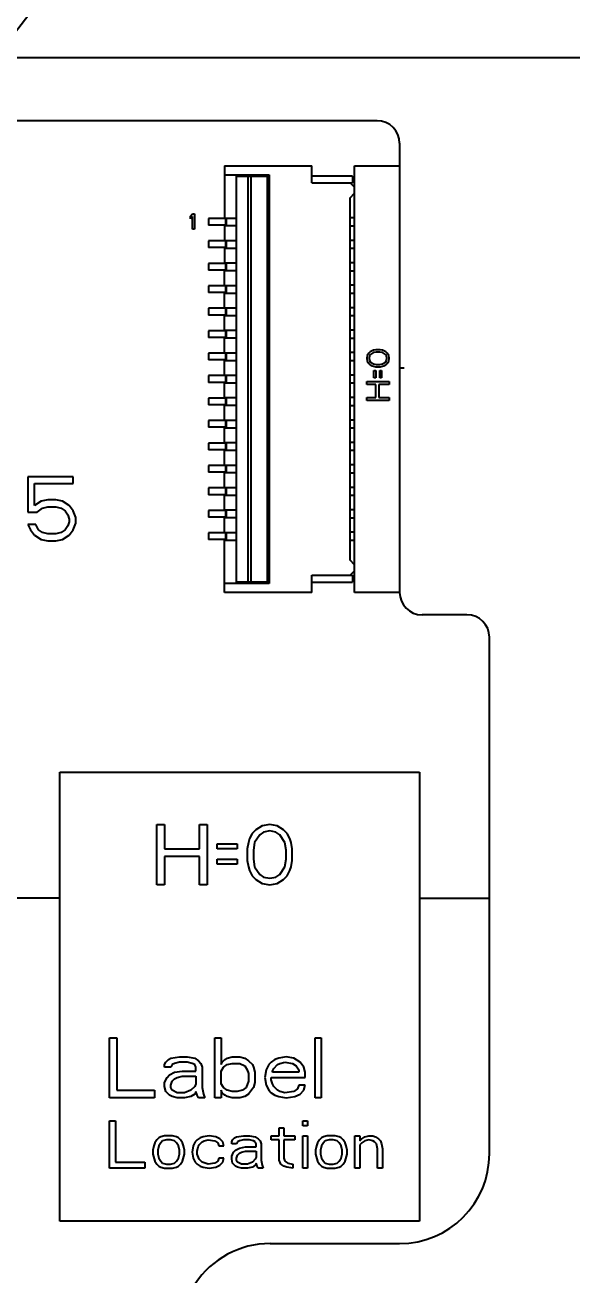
# Model space of a CAD drawing. Header units: millimetres. Extents: x 0 to 594, y 0 to 420.
# Drawn here: x 120.9 to 133.08, y 169.98 to 197.82 of the extents above; entities that cross this region are included whole.
import ezdxf

# ---------------------------------------------------------------- set-up
doc = ezdxf.new("R2010")
doc.units = ezdxf.units.MM
doc.header["$LTSCALE"] = 32.67
doc.layers.get('0').update_dxf_attribs({"linetype": 'CONTINUOUS'})
doc.layers.add('ASSEM_MEM', color=7, linetype='CONTINUOUS')
doc.styles.get("Standard").update_dxf_attribs({"font": 'txt', "width": 0.8})
doc.styles.add('TEXTSTYLE_3', font='symbol_asme.ttf')
doc.dimstyles.new('DIMSTYLE_1', dxfattribs={"dimtxt": 2.5, "dimasz": 3, "dimexe": 1.5, "dimexo": 1.2, "dimtad": 1, "dimdsep": 46, "dimtxsty": 'STANDARD', "dimblk": '_FILLED', "dimblk1": '_FILLED', "dimblk2": '_FILLED', "dimcen": 0.09, "dimazin": 2, "dimtp": 0.01, "dimtm": 0.01, "dimtfac": 1, "dimtofl": 0, "dimtmove": 0, "dimatfit": 3, "dimldrblk": '_FILLED', "dimfxl": 1, "dimtolj": 1, "dimarcsym": 0})
doc.dimstyles.new('DIMSTYLE_2', dxfattribs={"dimtxt": 2.5, "dimasz": 3, "dimexe": 1.5, "dimexo": 1.2, "dimtad": 1, "dimdsep": 46, "dimtxsty": 'STANDARD', "dimblk": '_FILLED', "dimblk1": '_FILLED', "dimblk2": '_FILLED', "dimcen": 0.09, "dimazin": 2, "dimtp": 0.01, "dimtm": 0.01, "dimtfac": 1, "dimtmove": 0, "dimatfit": 2, "dimldrblk": '_FILLED', "dimfxl": 1, "dimtolj": 1, "dimarcsym": 0})

# ---------------------------------------------------------------- blocks, each defined once
blk = doc.blocks.new('_FILLED')
at = {"color": 0, "linetype": 'BYBLOCK'}
blk.add_solid([(0, 0), (-1, 0.1667), (-1, -0.1667)], dxfattribs=at)
blk = doc.blocks.new('*D3')
at = {"color": 2, "linetype": 'CONTINUOUS'}
for p, q in [((116.741, 192.483), (127.634, 206.777)), ((117.499, 193.478), (116.741, 192.483)), ((117.499, 193.478), (117.499, 193.478)), ((116.741, 192.483), (112.953, 187.512)), ((115.984, 191.489), (116.741, 192.483)), ((115.984, 191.489), (115.984, 191.489))]:
    blk.add_line(p, q, dxfattribs=at)
at = {"color": 2, "linetype": 'CONTINUOUS', "xscale": 3, "yscale": 3, "zscale": 3}
for p, rotation in [((117.499, 193.478), 232.6889904826), ((115.984, 191.489), 52.6895356046)]:
    blk.add_blockref('_FILLED', p, dxfattribs=dict(at, rotation=rotation))
at = {"color": 2, "linetype": 'CONTINUOUS', "insert": (119.725, 201.554), "char_height": 2.5, "width": 13.42308, "attachment_point": 1, "rotation": 52.6897, "line_spacing_factor": 0.9, "style": 'TEXTSTYLE_3'}
blk.add_mtext('⌀\\ftxt;2.5', dxfattribs=at)
blk = doc.blocks.new('*D5')
at = {"color": 2, "linetype": 'CONTINUOUS'}
for p, q in [((252.741, 195.783), (252.741, 154.171)), ((117.741, 164.883), (117.741, 154.171)), ((117.741, 155.671), (185.241, 155.671)), ((252.741, 155.671), (185.241, 155.671))]:
    blk.add_line(p, q, dxfattribs=at)
at = {"color": 2, "linetype": 'CONTINUOUS', "xscale": 3, "yscale": 3, "zscale": 3, "rotation": 180}
blk.add_blockref('_FILLED', (117.741, 155.671), dxfattribs=at)
at = {"color": 2, "linetype": 'CONTINUOUS', "xscale": 3, "yscale": 3, "zscale": 3}
blk.add_blockref('_FILLED', (252.741, 155.671), dxfattribs=at)
at = {"color": 2, "linetype": 'CONTINUOUS', "insert": (184.424, 158.796), "char_height": 2.5, "width": 6, "attachment_point": 2, "line_spacing_factor": 0.9}
blk.add_mtext('135', dxfattribs=at)
blk = doc.blocks.new('*D6')
at = {"color": 2, "linetype": 'CONTINUOUS'}
for p, q in [((252.741, 195.783), (252.741, 147.749)), ((116.741, 191.283), (116.741, 147.749)), ((116.741, 149.249), (184.741, 149.249)), ((252.741, 149.249), (184.741, 149.249))]:
    blk.add_line(p, q, dxfattribs=at)
at = {"color": 2, "linetype": 'CONTINUOUS', "xscale": 3, "yscale": 3, "zscale": 3, "rotation": 180}
blk.add_blockref('_FILLED', (116.741, 149.249), dxfattribs=at)
at = {"color": 2, "linetype": 'CONTINUOUS', "xscale": 3, "yscale": 3, "zscale": 3}
blk.add_blockref('_FILLED', (252.741, 149.249), dxfattribs=at)
at = {"color": 2, "linetype": 'CONTINUOUS', "insert": (184.757, 152.374), "char_height": 2.5, "width": 6, "attachment_point": 2, "line_spacing_factor": 0.9}
blk.add_mtext('136', dxfattribs=at)
blk = doc.blocks.new('*D7')
at = {"color": 2, "linetype": 'CONTINUOUS'}
for p, q in [((111.741, 187.133), (111.741, 154.147)), ((117.741, 164.883), (117.741, 154.147)), ((111.741, 155.647), (106.741, 155.647)), ((106.741, 155.647), (114.741, 155.647)), ((122.741, 155.647), (114.741, 155.647)), ((117.741, 155.647), (122.741, 155.647))]:
    blk.add_line(p, q, dxfattribs=at)
at = {"color": 2, "linetype": 'CONTINUOUS', "xscale": 3, "yscale": 3, "zscale": 3}
blk.add_blockref('_FILLED', (111.741, 155.647), dxfattribs=at)
at = {"color": 2, "linetype": 'CONTINUOUS', "xscale": 3, "yscale": 3, "zscale": 3, "rotation": 180}
blk.add_blockref('_FILLED', (117.741, 155.647), dxfattribs=at)
at = {"color": 2, "linetype": 'CONTINUOUS', "insert": (113.794, 158.772), "char_height": 2.5, "width": 2, "attachment_point": 2, "line_spacing_factor": 0.9}
blk.add_mtext('6', dxfattribs=at)
blk = doc.blocks.new('*D8')
at = {"color": 2, "linetype": 'CONTINUOUS'}
for p, q in [((92.764, 197.083), (92.764, 202.083)), ((92.764, 202.083), (92.764, 194.783)), ((251.441, 197.083), (91.264, 197.083)), ((92.764, 181.87), (92.764, 194.783)), ((115.541, 192.483), (91.264, 192.483)), ((92.764, 192.483), (92.764, 181.87))]:
    blk.add_line(p, q, dxfattribs=at)
at = {"color": 2, "linetype": 'CONTINUOUS', "xscale": 3, "yscale": 3, "zscale": 3}
for p, rotation in [((92.764, 197.083), 270), ((92.764, 192.483), 90)]:
    blk.add_blockref('_FILLED', p, dxfattribs=dict(at, rotation=rotation))
at = {"color": 2, "linetype": 'CONTINUOUS', "insert": (89.639, 187.87), "char_height": 2.5, "width": 6, "attachment_point": 3, "rotation": 90, "line_spacing_factor": 0.9}
blk.add_mtext('4.6', dxfattribs=at)
blk = doc.blocks.new('*D9')
at = {"color": 2, "linetype": 'CONTINUOUS'}
for p, q in [((251.441, 197.083), (87.589, 197.083)), ((89.089, 197.083), (89.089, 181.583)), ((89.089, 166.083), (89.089, 181.583)), ((116.541, 166.083), (87.589, 166.083))]:
    blk.add_line(p, q, dxfattribs=at)
at = {"color": 2, "linetype": 'CONTINUOUS', "xscale": 3, "yscale": 3, "zscale": 3}
for p, rotation in [((89.089, 197.083), 90), ((89.089, 166.083), 270)]:
    blk.add_blockref('_FILLED', p, dxfattribs=dict(at, rotation=rotation))
at = {"color": 2, "linetype": 'CONTINUOUS', "insert": (85.964, 178.675), "char_height": 2.5, "width": 4, "attachment_point": 2, "rotation": 90, "line_spacing_factor": 0.9}
blk.add_mtext('31', dxfattribs=at)

msp = doc.modelspace()

# ---------------------------------------------------------------- linework, layer by layer
at = {"layer": 'ASSEM_MEM', "color": 7, "linetype": 'CONTINUOUS'}
for p, q in [((128.741, 195.683), (119.491, 195.683)), ((129.241, 195.183), (129.241, 194.683)), ((125.341, 194.683), (125.341, 193.508)), ((125.341, 194.683), (127.291, 194.683)), ((127.291, 194.303), (127.291, 194.683)), ((125.341, 194.483), (126.341, 194.483)), ((125.611, 185.413), (125.611, 194.453)), ((125.611, 194.453), (126.291, 194.453)), ((125.861, 194.453), (125.861, 185.413)), ((125.928, 194.453), (125.928, 185.413)), ((126.291, 194.453), (126.291, 185.413)), ((126.341, 194.483), (126.341, 185.383)), ((128.191, 194.453), (127.291, 194.453)), ((127.291, 194.303), (128.191, 194.303)), ((128.241, 194.203), (128.141, 194.303)), ((128.191, 194.453), (128.191, 194.303)), ((128.141, 193.968), (128.241, 194.068)), ((128.241, 185.663), (128.241, 194.203)), ((128.141, 185.898), (128.141, 193.968)), ((124.991, 193.508), (124.991, 193.358)), ((125.391, 193.508), (124.991, 193.508)), ((125.341, 193.518), (125.611, 193.518)), ((125.391, 193.358), (125.391, 193.508)), ((126.291, 193.518), (126.341, 193.518)), ((128.141, 193.528), (128.241, 193.528)), ((125.391, 193.358), (124.991, 193.358)), ((125.341, 193.358), (125.341, 193.008)), ((125.341, 193.348), (125.611, 193.348)), ((126.291, 193.348), (126.341, 193.348)), ((128.241, 193.338), (128.141, 193.338)), ((124.991, 193.008), (124.991, 192.858)), ((125.391, 193.008), (124.991, 193.008)), ((125.341, 193.018), (125.611, 193.018)), ((125.391, 192.858), (125.391, 193.008)), ((126.291, 193.018), (126.341, 193.018)), ((128.141, 193.028), (128.241, 193.028)), ((125.391, 192.858), (124.991, 192.858)), ((125.341, 192.858), (125.341, 192.508)), ((125.341, 192.848), (125.611, 192.848)), ((126.291, 192.848), (126.341, 192.848)), ((128.241, 192.838), (128.141, 192.838)), ((124.991, 192.508), (124.991, 192.358)), ((125.391, 192.508), (124.991, 192.508)), ((125.391, 192.358), (124.991, 192.358)), ((125.341, 192.518), (125.611, 192.518)), ((125.341, 192.008), (125.341, 192.358)), ((125.341, 192.348), (125.611, 192.348)), ((125.391, 192.358), (125.391, 192.508)), ((126.291, 192.518), (126.341, 192.518)), ((126.291, 192.348), (126.341, 192.348)), ((128.141, 192.528), (128.241, 192.528)), ((128.241, 192.338), (128.141, 192.338)), ((124.991, 192.008), (124.991, 191.858)), ((125.391, 192.008), (124.991, 192.008)), ((125.391, 191.858), (124.991, 191.858)), ((125.341, 192.018), (125.611, 192.018)), ((125.341, 191.508), (125.341, 191.858)), ((125.341, 191.848), (125.611, 191.848)), ((125.391, 191.858), (125.391, 192.008)), ((126.291, 192.018), (126.341, 192.018)), ((126.291, 191.848), (126.341, 191.848)), ((128.141, 192.028), (128.241, 192.028)), ((128.241, 191.838), (128.141, 191.838)), ((124.991, 191.508), (124.991, 191.358)), ((125.391, 191.508), (124.991, 191.508)), ((125.341, 191.518), (125.611, 191.518)), ((125.391, 191.358), (125.391, 191.508)), ((126.291, 191.518), (126.341, 191.518)), ((128.141, 191.528), (128.241, 191.528)), ((125.391, 191.358), (124.991, 191.358)), ((125.341, 191.008), (125.341, 191.358)), ((125.341, 191.348), (125.611, 191.348)), ((126.291, 191.348), (126.341, 191.348)), ((128.241, 191.338), (128.141, 191.338)), ((124.991, 191.008), (124.991, 190.858)), ((125.391, 191.008), (124.991, 191.008)), ((125.341, 191.018), (125.611, 191.018)), ((125.391, 190.858), (125.391, 191.008)), ((126.291, 191.018), (126.341, 191.018)), ((128.141, 191.028), (128.241, 191.028)), ((125.391, 190.858), (124.991, 190.858)), ((125.341, 190.508), (125.341, 190.858)), ((125.341, 190.848), (125.611, 190.848)), ((126.291, 190.848), (126.341, 190.848)), ((128.241, 190.838), (128.141, 190.838)), ((124.991, 190.508), (124.991, 190.358)), ((125.391, 190.508), (124.991, 190.508)), ((125.341, 190.518), (125.611, 190.518)), ((125.391, 190.358), (125.391, 190.508)), ((126.291, 190.518), (126.341, 190.518)), ((128.141, 190.528), (128.241, 190.528)), ((125.391, 190.358), (124.991, 190.358)), ((125.341, 190.008), (125.341, 190.358)), ((125.341, 190.348), (125.611, 190.348)), ((126.291, 190.348), (126.341, 190.348)), ((128.241, 190.338), (128.141, 190.338)), ((124.991, 190.008), (124.991, 189.858)), ((125.391, 190.008), (124.991, 190.008)), ((125.391, 189.858), (124.991, 189.858)), ((125.341, 190.018), (125.611, 190.018)), ((125.341, 189.508), (125.341, 189.858)), ((125.341, 189.848), (125.611, 189.848)), ((125.391, 189.858), (125.391, 190.008)), ((126.291, 190.018), (126.341, 190.018)), ((126.291, 189.848), (126.341, 189.848)), ((128.141, 190.028), (128.241, 190.028)), ((128.241, 189.838), (128.141, 189.838)), ((124.991, 189.508), (124.991, 189.358)), ((125.391, 189.508), (124.991, 189.508)), ((125.391, 189.358), (124.991, 189.358)), ((125.341, 189.518), (125.611, 189.518)), ((125.341, 189.008), (125.341, 189.358)), ((125.341, 189.348), (125.611, 189.348)), ((125.391, 189.358), (125.391, 189.508)), ((126.291, 189.518), (126.341, 189.518)), ((126.291, 189.348), (126.341, 189.348)), ((128.141, 189.528), (128.241, 189.528)), ((128.241, 189.338), (128.141, 189.338)), ((124.991, 189.008), (124.991, 188.858)), ((125.391, 189.008), (124.991, 189.008)), ((125.341, 189.018), (125.611, 189.018)), ((125.391, 188.858), (125.391, 189.008)), ((126.291, 189.018), (126.341, 189.018)), ((128.141, 189.028), (128.241, 189.028)), ((125.391, 188.858), (124.991, 188.858)), ((125.341, 188.508), (125.341, 188.858)), ((125.341, 188.848), (125.611, 188.848)), ((126.291, 188.848), (126.341, 188.848)), ((128.241, 188.838), (128.141, 188.838)), ((124.991, 188.508), (124.991, 188.358)), ((125.391, 188.508), (124.991, 188.508)), ((125.341, 188.518), (125.611, 188.518)), ((125.391, 188.358), (125.391, 188.508)), ((126.291, 188.518), (126.341, 188.518)), ((128.141, 188.528), (128.241, 188.528)), ((125.391, 188.358), (124.991, 188.358)), ((125.341, 188.008), (125.341, 188.358)), ((125.341, 188.348), (125.611, 188.348)), ((126.291, 188.348), (126.341, 188.348)), ((128.241, 188.338), (128.141, 188.338)), ((124.991, 188.008), (124.991, 187.858)), ((125.391, 188.008), (124.991, 188.008)), ((125.341, 188.018), (125.611, 188.018)), ((125.391, 187.858), (125.391, 188.008)), ((126.291, 188.018), (126.341, 188.018)), ((128.141, 188.028), (128.241, 188.028)), ((125.391, 187.858), (124.991, 187.858)), ((125.341, 187.508), (125.341, 187.858)), ((125.341, 187.848), (125.611, 187.848)), ((126.291, 187.848), (126.341, 187.848)), ((128.241, 187.838), (128.141, 187.838)), ((124.991, 187.508), (124.991, 187.358)), ((125.391, 187.508), (124.991, 187.508)), ((125.391, 187.358), (124.991, 187.358)), ((125.341, 187.518), (125.611, 187.518)), ((125.341, 187.008), (125.341, 187.358)), ((125.341, 187.348), (125.611, 187.348)), ((125.391, 187.358), (125.391, 187.508)), ((126.291, 187.518), (126.341, 187.518)), ((126.291, 187.348), (126.341, 187.348)), ((128.141, 187.528), (128.241, 187.528)), ((128.241, 187.338), (128.141, 187.338)), ((124.991, 187.008), (124.991, 186.858)), ((125.391, 187.008), (124.991, 187.008)), ((125.391, 186.858), (124.991, 186.858)), ((125.341, 187.018), (125.611, 187.018)), ((125.341, 186.508), (125.341, 186.858)), ((125.341, 186.848), (125.611, 186.848)), ((125.391, 186.858), (125.391, 187.008)), ((126.291, 187.018), (126.341, 187.018)), ((126.291, 186.848), (126.341, 186.848)), ((128.141, 187.028), (128.241, 187.028)), ((128.241, 186.838), (128.141, 186.838)), ((124.991, 186.508), (124.991, 186.358)), ((125.391, 186.508), (124.991, 186.508)), ((125.341, 186.518), (125.611, 186.518)), ((125.391, 186.358), (125.391, 186.508)), ((126.291, 186.518), (126.341, 186.518)), ((128.141, 186.528), (128.241, 186.528)), ((125.391, 186.358), (124.991, 186.358)), ((125.341, 185.183), (125.341, 186.358)), ((125.341, 186.348), (125.611, 186.348)), ((126.291, 186.348), (126.341, 186.348)), ((128.241, 186.338), (128.141, 186.338)), ((128.241, 185.798), (128.141, 185.898)), ((128.141, 185.563), (128.241, 185.663)), ((126.341, 185.383), (125.341, 185.383)), ((126.291, 185.413), (125.611, 185.413)), ((127.291, 185.183), (127.291, 185.563)), ((127.291, 185.563), (128.191, 185.563)), ((127.291, 185.413), (128.191, 185.413)), ((128.191, 185.563), (128.191, 185.413)), ((127.291, 185.183), (125.341, 185.183)), ((130.741, 184.683), (129.741, 184.683)), ((131.241, 172.683), (131.241, 184.183)), ((126.358, 170.683), (129.241, 170.683))]:
    msp.add_line(p, q, dxfattribs=at)
at = {"layer": 'ASSEM_MEM', "color": 4, "linetype": 'CONTINUOUS'}
for p, q in [((128.241, 194.203), (128.241, 194.683)), ((128.241, 194.683), (129.241, 194.683)), ((129.241, 194.683), (129.241, 185.183)), ((124.59, 193.561), (124.632, 193.612)), ((124.59, 193.503), (124.59, 193.561)), ((124.632, 193.554), (124.59, 193.503)), ((124.632, 193.612), (124.675, 193.612)), ((124.632, 193.272), (124.632, 193.554)), ((124.675, 193.612), (124.675, 193.272)), ((124.675, 193.272), (124.632, 193.272)), ((129.241, 190.183), (129.341, 190.183)), ((128.241, 185.183), (128.241, 185.663)), ((129.241, 185.183), (128.241, 185.183)), ((121.681, 171.183), (121.681, 181.183)), ((121.681, 181.183), (129.681, 181.183)), ((129.681, 181.183), (129.681, 171.183)), ((123.838, 178.674), (123.838, 180.013)), ((123.838, 180.013), (124.006, 180.013)), ((124.006, 180.013), (124.006, 179.472)), ((124.787, 179.472), (124.787, 180.013)), ((124.787, 180.013), (124.955, 180.013)), ((124.955, 180.013), (124.955, 178.674)), ((125.959, 179.814), (125.904, 179.7)), ((126.043, 179.899), (125.959, 179.814)), ((126.183, 179.985), (126.043, 179.899)), ((126.211, 179.842), (126.127, 179.785)), ((126.35, 180.013), (126.183, 179.985)), ((126.35, 179.871), (126.211, 179.842)), ((126.518, 179.985), (126.35, 180.013)), ((126.49, 179.842), (126.35, 179.871)), ((126.573, 179.785), (126.49, 179.842)), ((126.657, 179.899), (126.518, 179.985)), ((126.741, 179.814), (126.657, 179.899)), ((126.797, 179.7), (126.741, 179.814)), ((125.178, 179.472), (125.178, 179.586)), ((125.178, 179.586), (125.625, 179.586)), ((125.625, 179.586), (125.625, 179.472)), ((125.876, 179.614), (125.848, 179.472)), ((125.904, 179.7), (125.876, 179.614)), ((126.015, 179.614), (125.987, 179.443)), ((126.127, 179.785), (126.015, 179.614)), ((126.685, 179.614), (126.573, 179.785)), ((126.713, 179.443), (126.685, 179.614)), ((126.825, 179.614), (126.797, 179.7)), ((126.853, 179.472), (126.825, 179.614)), ((124.006, 179.472), (124.787, 179.472)), ((124.006, 179.301), (124.006, 178.674)), ((124.787, 179.301), (124.006, 179.301)), ((124.787, 178.674), (124.787, 179.301)), ((125.625, 179.472), (125.178, 179.472)), ((125.178, 179.13), (125.178, 179.244)), ((125.178, 179.244), (125.625, 179.244)), ((125.625, 179.244), (125.625, 179.13)), ((125.848, 179.472), (125.848, 179.215)), ((125.987, 179.443), (125.987, 179.244)), ((125.987, 179.244), (126.015, 179.073)), ((126.685, 179.073), (126.713, 179.244)), ((126.713, 179.244), (126.713, 179.443)), ((126.853, 179.215), (126.853, 179.472)), ((125.625, 179.13), (125.178, 179.13)), ((125.848, 179.215), (125.876, 179.073)), ((125.876, 179.073), (125.904, 178.987)), ((125.904, 178.987), (125.959, 178.873)), ((126.015, 179.073), (126.127, 178.902)), ((126.573, 178.902), (126.685, 179.073)), ((126.741, 178.873), (126.797, 178.987)), ((126.797, 178.987), (126.825, 179.073)), ((126.825, 179.073), (126.853, 179.215)), ((125.959, 178.873), (126.043, 178.788)), ((126.043, 178.788), (126.183, 178.702)), ((126.127, 178.902), (126.211, 178.845)), ((126.183, 178.702), (126.35, 178.674)), ((126.211, 178.845), (126.35, 178.816)), ((126.35, 178.816), (126.49, 178.845)), ((126.35, 178.674), (126.518, 178.702)), ((126.49, 178.845), (126.573, 178.902)), ((126.518, 178.702), (126.657, 178.788)), ((126.657, 178.788), (126.741, 178.873)), ((124.006, 178.674), (123.838, 178.674)), ((124.955, 178.674), (124.787, 178.674)), ((121.681, 178.372), (120.181, 178.372)), ((129.681, 178.372), (131.241, 178.372)), ((122.782, 173.927), (122.782, 175.266)), ((122.782, 175.266), (122.95, 175.266)), ((122.95, 175.266), (122.95, 174.098)), ((125.127, 173.927), (125.127, 175.266)), ((125.127, 175.266), (125.266, 175.266)), ((125.266, 175.266), (125.266, 174.668)), ((127.36, 173.927), (127.36, 175.266)), ((127.36, 175.266), (127.499, 175.266)), ((127.499, 175.266), (127.499, 173.927)), ((124.094, 174.782), (124.15, 174.81)), ((124.15, 174.81), (124.345, 174.839)), ((124.345, 174.839), (124.513, 174.839)), ((124.513, 174.839), (124.68, 174.81)), ((124.68, 174.81), (124.764, 174.753)), ((125.35, 174.782), (125.406, 174.81)), ((125.406, 174.81), (125.518, 174.839)), ((125.518, 174.839), (125.685, 174.839)), ((125.685, 174.839), (125.797, 174.81)), ((125.797, 174.81), (125.88, 174.753)), ((126.55, 174.81), (126.466, 174.782)), ((126.718, 174.839), (126.55, 174.81)), ((126.885, 174.81), (126.718, 174.839)), ((127.025, 174.725), (126.885, 174.81)), ((124.01, 174.668), (124.038, 174.725)), ((124.01, 174.611), (124.01, 174.668)), ((124.15, 174.611), (124.01, 174.611)), ((124.038, 174.725), (124.094, 174.782)), ((124.178, 174.668), (124.15, 174.611)), ((124.234, 174.696), (124.178, 174.668)), ((124.345, 174.725), (124.234, 174.696)), ((124.234, 174.497), (124.401, 174.525)), ((124.513, 174.725), (124.345, 174.725)), ((124.401, 174.525), (124.708, 174.525)), ((124.624, 174.696), (124.513, 174.725)), ((124.68, 174.668), (124.624, 174.696)), ((124.708, 174.611), (124.68, 174.668)), ((124.708, 174.525), (124.708, 174.611)), ((124.764, 174.753), (124.82, 174.696)), ((124.82, 174.696), (124.848, 174.611)), ((124.848, 174.611), (124.848, 174.155)), ((125.266, 174.668), (125.294, 174.725)), ((125.266, 174.525), (125.322, 174.611)), ((125.266, 174.24), (125.266, 174.525)), ((125.294, 174.725), (125.35, 174.782)), ((125.322, 174.611), (125.406, 174.668)), ((125.406, 174.668), (125.518, 174.696)), ((125.518, 174.696), (125.685, 174.696)), ((125.685, 174.696), (125.797, 174.639)), ((125.797, 174.639), (125.852, 174.554)), ((125.852, 174.554), (125.88, 174.468)), ((125.88, 174.753), (125.964, 174.668)), ((125.964, 174.668), (125.992, 174.611)), ((125.992, 174.611), (126.02, 174.497)), ((126.271, 174.554), (126.243, 174.383)), ((126.327, 174.668), (126.271, 174.554)), ((126.383, 174.725), (126.327, 174.668)), ((126.466, 174.782), (126.383, 174.725)), ((126.411, 174.525), (126.439, 174.582)), ((126.411, 174.497), (126.411, 174.525)), ((126.439, 174.582), (126.522, 174.668)), ((126.522, 174.668), (126.578, 174.696)), ((126.578, 174.696), (126.69, 174.725)), ((126.69, 174.725), (126.857, 174.696)), ((126.857, 174.696), (126.941, 174.639)), ((126.941, 174.639), (126.997, 174.554)), ((126.997, 174.554), (126.997, 174.497)), ((127.108, 174.611), (127.025, 174.725)), ((127.136, 174.497), (127.108, 174.611)), ((124.01, 174.269), (124.066, 174.383)), ((124.01, 174.183), (124.01, 174.269)), ((124.066, 174.383), (124.122, 174.44)), ((124.122, 174.44), (124.234, 174.497)), ((124.15, 174.212), (124.178, 174.297)), ((124.178, 174.297), (124.234, 174.354)), ((124.234, 174.354), (124.289, 174.383)), ((124.289, 174.383), (124.401, 174.411)), ((124.401, 174.411), (124.708, 174.411)), ((124.708, 174.24), (124.68, 174.183)), ((124.708, 174.411), (124.708, 174.24)), ((125.322, 174.155), (125.266, 174.24)), ((125.88, 174.297), (125.825, 174.155)), ((125.88, 174.468), (125.88, 174.297)), ((126.02, 174.269), (125.992, 174.155)), ((126.02, 174.497), (126.02, 174.269)), ((126.243, 174.383), (126.271, 174.212)), ((126.383, 174.326), (126.383, 174.383)), ((126.383, 174.383), (127.136, 174.383)), ((126.411, 174.24), (126.383, 174.326)), ((126.997, 174.497), (126.411, 174.497)), ((126.439, 174.183), (126.411, 174.24)), ((127.136, 174.383), (127.136, 174.497)), ((122.95, 174.098), (123.787, 174.098)), ((123.787, 174.098), (123.787, 173.927)), ((124.038, 174.069), (124.01, 174.183)), ((124.122, 173.984), (124.038, 174.069)), ((124.178, 173.955), (124.122, 173.984)), ((124.15, 174.155), (124.15, 174.212)), ((124.178, 174.098), (124.15, 174.155)), ((124.289, 174.041), (124.178, 174.098)), ((124.289, 173.927), (124.178, 173.955)), ((124.457, 174.041), (124.289, 174.041)), ((124.596, 174.098), (124.457, 174.041)), ((124.596, 173.955), (124.457, 173.927)), ((124.68, 174.183), (124.596, 174.098)), ((124.68, 174.012), (124.596, 173.955)), ((124.708, 174.069), (124.68, 174.012)), ((124.736, 173.984), (124.708, 174.069)), ((124.764, 173.927), (124.736, 173.984)), ((124.848, 174.155), (124.876, 174.012)), ((124.876, 174.012), (124.903, 173.927)), ((125.266, 174.098), (125.266, 173.927)), ((125.294, 174.041), (125.266, 174.098)), ((125.35, 173.984), (125.294, 174.041)), ((125.406, 174.098), (125.322, 174.155)), ((125.406, 173.955), (125.35, 173.984)), ((125.518, 174.069), (125.406, 174.098)), ((125.518, 173.927), (125.406, 173.955)), ((125.629, 174.069), (125.518, 174.069)), ((125.741, 174.098), (125.629, 174.069)), ((125.797, 173.955), (125.685, 173.927)), ((125.825, 174.155), (125.741, 174.098)), ((125.88, 174.012), (125.797, 173.955)), ((125.992, 174.155), (125.88, 174.012)), ((126.271, 174.212), (126.327, 174.098)), ((126.327, 174.098), (126.383, 174.041)), ((126.383, 174.041), (126.466, 173.984)), ((126.522, 174.098), (126.439, 174.183)), ((126.466, 173.984), (126.55, 173.955)), ((126.578, 174.069), (126.522, 174.098)), ((126.55, 173.955), (126.718, 173.927)), ((126.69, 174.041), (126.578, 174.069)), ((126.885, 174.069), (126.69, 174.041)), ((126.718, 173.927), (126.913, 173.955)), ((126.969, 174.126), (126.885, 174.069)), ((126.913, 173.955), (127.025, 174.012)), ((126.997, 174.212), (126.969, 174.126)), ((127.136, 174.212), (126.997, 174.212)), ((127.025, 174.012), (127.108, 174.098)), ((127.108, 174.098), (127.136, 174.212)), ((123.787, 173.927), (122.782, 173.927)), ((124.457, 173.927), (124.289, 173.927)), ((124.903, 173.927), (124.764, 173.927)), ((125.266, 173.927), (125.127, 173.927)), ((125.685, 173.927), (125.518, 173.927)), ((127.499, 173.927), (127.36, 173.927)), ((122.782, 172.363), (122.782, 173.416)), ((122.782, 173.416), (122.914, 173.416)), ((122.914, 173.416), (122.914, 172.497)), ((127.084, 173.304), (127.084, 173.416)), ((127.084, 173.416), (127.193, 173.416)), ((127.193, 173.416), (127.193, 173.304)), ((126.557, 173.08), (126.557, 173.259)), ((126.557, 173.259), (126.667, 173.259)), ((126.667, 173.259), (126.667, 173.08)), ((127.193, 173.304), (127.084, 173.304)), ((123.77, 172.856), (123.748, 172.766)), ((123.792, 172.923), (123.77, 172.856)), ((123.836, 172.991), (123.792, 172.923)), ((123.88, 173.035), (123.836, 172.991)), ((123.88, 172.856), (123.858, 172.766)), ((123.924, 173.058), (123.88, 173.035)), ((123.924, 172.923), (123.88, 172.856)), ((124.011, 173.08), (123.924, 173.058)), ((123.967, 172.968), (123.924, 172.923)), ((124.055, 172.991), (123.967, 172.968)), ((124.187, 173.08), (124.011, 173.08)), ((124.143, 172.991), (124.055, 172.991)), ((124.231, 172.968), (124.143, 172.991)), ((124.275, 173.058), (124.187, 173.08)), ((124.275, 172.923), (124.231, 172.968)), ((124.319, 173.035), (124.275, 173.058)), ((124.319, 172.856), (124.275, 172.923)), ((124.362, 172.991), (124.319, 173.035)), ((124.34, 172.766), (124.319, 172.856)), ((124.406, 172.923), (124.362, 172.991)), ((124.428, 172.856), (124.406, 172.923)), ((124.45, 172.766), (124.428, 172.856)), ((124.648, 172.856), (124.626, 172.722)), ((124.692, 172.946), (124.648, 172.856)), ((124.735, 172.991), (124.692, 172.946)), ((124.801, 173.035), (124.735, 172.991)), ((124.757, 172.834), (124.779, 172.878)), ((124.779, 172.878), (124.845, 172.946)), ((124.867, 173.058), (124.801, 173.035)), ((124.845, 172.946), (124.889, 172.968)), ((124.999, 173.08), (124.867, 173.058)), ((124.889, 172.968), (124.977, 172.991)), ((124.977, 172.991), (125.13, 172.968)), ((125.152, 173.058), (124.999, 173.08)), ((125.13, 172.968), (125.196, 172.923)), ((125.24, 173.013), (125.152, 173.058)), ((125.196, 172.923), (125.218, 172.856)), ((125.218, 172.856), (125.328, 172.856)), ((125.306, 172.946), (125.24, 173.013)), ((125.328, 172.856), (125.306, 172.946)), ((125.504, 172.946), (125.525, 172.991)), ((125.504, 172.901), (125.504, 172.946)), ((125.613, 172.901), (125.504, 172.901)), ((125.525, 172.991), (125.569, 173.035)), ((125.569, 173.035), (125.613, 173.058)), ((125.613, 173.058), (125.767, 173.08)), ((125.635, 172.946), (125.613, 172.901)), ((125.679, 172.968), (125.635, 172.946)), ((125.767, 172.991), (125.679, 172.968)), ((125.767, 173.08), (125.899, 173.08)), ((125.899, 172.991), (125.767, 172.991)), ((125.899, 173.08), (126.03, 173.058)), ((125.986, 172.968), (125.899, 172.991)), ((126.03, 172.946), (125.986, 172.968)), ((126.03, 173.058), (126.096, 173.013)), ((126.052, 172.901), (126.03, 172.946)), ((126.052, 172.834), (126.052, 172.901)), ((126.096, 173.013), (126.14, 172.968)), ((126.14, 172.968), (126.162, 172.901)), ((126.162, 172.901), (126.162, 172.542)), ((126.381, 172.991), (126.381, 173.08)), ((126.381, 173.08), (126.557, 173.08)), ((126.557, 172.991), (126.381, 172.991)), ((126.557, 172.542), (126.557, 172.991)), ((126.667, 173.08), (126.908, 173.08)), ((126.667, 172.991), (126.667, 172.587)), ((126.908, 172.991), (126.667, 172.991)), ((126.908, 173.08), (126.908, 172.991)), ((127.084, 172.363), (127.084, 173.08)), ((127.084, 173.08), (127.193, 173.08)), ((127.193, 173.08), (127.193, 172.363)), ((127.391, 172.856), (127.369, 172.766)), ((127.413, 172.923), (127.391, 172.856)), ((127.457, 172.991), (127.413, 172.923)), ((127.501, 173.035), (127.457, 172.991)), ((127.501, 172.856), (127.479, 172.766)), ((127.544, 173.058), (127.501, 173.035)), ((127.544, 172.923), (127.501, 172.856)), ((127.632, 173.08), (127.544, 173.058)), ((127.588, 172.968), (127.544, 172.923)), ((127.676, 172.991), (127.588, 172.968)), ((127.808, 173.08), (127.632, 173.08)), ((127.764, 172.991), (127.676, 172.991)), ((127.852, 172.968), (127.764, 172.991)), ((127.896, 173.058), (127.808, 173.08)), ((127.896, 172.923), (127.852, 172.968)), ((127.939, 173.035), (127.896, 173.058)), ((127.939, 172.856), (127.896, 172.923)), ((127.983, 172.991), (127.939, 173.035)), ((127.961, 172.766), (127.939, 172.856)), ((128.027, 172.923), (127.983, 172.991)), ((128.049, 172.856), (128.027, 172.923)), ((128.071, 172.766), (128.049, 172.856)), ((128.247, 172.363), (128.247, 173.08)), ((128.247, 173.08), (128.356, 173.08)), ((128.356, 173.08), (128.356, 172.968)), ((128.356, 172.968), (128.4, 173.013)), ((128.4, 172.923), (128.356, 172.878)), ((128.356, 172.878), (128.356, 172.363)), ((128.4, 173.013), (128.466, 173.058)), ((128.466, 172.968), (128.4, 172.923)), ((128.466, 173.058), (128.554, 173.08)), ((128.554, 172.991), (128.466, 172.968)), ((128.554, 173.08), (128.642, 173.08)), ((128.642, 172.968), (128.554, 172.991)), ((128.642, 173.08), (128.708, 173.058)), ((128.686, 172.946), (128.642, 172.968)), ((128.729, 172.901), (128.686, 172.946)), ((128.708, 173.058), (128.773, 173.013)), ((128.751, 172.789), (128.729, 172.901)), ((128.773, 173.013), (128.817, 172.968)), ((128.817, 172.968), (128.839, 172.901)), ((128.839, 172.901), (128.861, 172.789)), ((123.748, 172.766), (123.748, 172.677)), ((123.748, 172.677), (123.792, 172.52)), ((123.858, 172.766), (123.858, 172.677)), ((123.858, 172.677), (123.88, 172.587)), ((123.88, 172.587), (123.924, 172.52)), ((124.275, 172.52), (124.319, 172.587)), ((124.319, 172.587), (124.34, 172.677)), ((124.34, 172.677), (124.34, 172.766)), ((124.406, 172.52), (124.45, 172.677)), ((124.45, 172.677), (124.45, 172.766)), ((124.626, 172.722), (124.648, 172.587)), ((124.648, 172.587), (124.692, 172.497)), ((124.735, 172.744), (124.757, 172.834)), ((124.735, 172.677), (124.735, 172.744)), ((124.779, 172.565), (124.735, 172.677)), ((124.845, 172.497), (124.779, 172.565)), ((125.218, 172.587), (125.196, 172.52)), ((125.328, 172.587), (125.218, 172.587)), ((125.306, 172.497), (125.328, 172.587)), ((125.504, 172.632), (125.547, 172.722)), ((125.504, 172.565), (125.504, 172.632)), ((125.525, 172.475), (125.504, 172.565)), ((125.547, 172.722), (125.591, 172.766)), ((125.591, 172.766), (125.679, 172.811)), ((125.613, 172.587), (125.635, 172.654)), ((125.613, 172.542), (125.613, 172.587)), ((125.635, 172.654), (125.679, 172.699)), ((125.679, 172.811), (125.811, 172.834)), ((125.679, 172.699), (125.723, 172.722)), ((125.723, 172.722), (125.811, 172.744)), ((125.811, 172.834), (126.052, 172.834)), ((125.811, 172.744), (126.052, 172.744)), ((126.03, 172.565), (125.964, 172.497)), ((126.052, 172.61), (126.03, 172.565)), ((126.052, 172.744), (126.052, 172.61)), ((126.667, 172.587), (126.689, 172.52)), ((127.369, 172.766), (127.369, 172.677)), ((127.369, 172.677), (127.413, 172.52)), ((127.479, 172.766), (127.479, 172.677)), ((127.479, 172.677), (127.501, 172.587)), ((127.501, 172.587), (127.544, 172.52)), ((127.896, 172.52), (127.939, 172.587)), ((127.939, 172.587), (127.961, 172.677)), ((127.961, 172.677), (127.961, 172.766)), ((128.027, 172.52), (128.071, 172.677)), ((128.071, 172.677), (128.071, 172.766)), ((128.751, 172.363), (128.751, 172.789)), ((128.861, 172.789), (128.861, 172.363)), ((123.572, 172.363), (122.782, 172.363)), ((122.914, 172.497), (123.572, 172.497)), ((123.572, 172.497), (123.572, 172.363)), ((123.792, 172.52), (123.836, 172.453)), ((123.836, 172.453), (123.88, 172.408)), ((123.88, 172.408), (123.924, 172.385)), ((123.924, 172.52), (123.967, 172.475)), ((123.924, 172.385), (124.011, 172.363)), ((123.967, 172.475), (124.055, 172.453)), ((124.011, 172.363), (124.187, 172.363)), ((124.055, 172.453), (124.143, 172.453)), ((124.143, 172.453), (124.231, 172.475)), ((124.187, 172.363), (124.275, 172.385)), ((124.231, 172.475), (124.275, 172.52)), ((124.275, 172.385), (124.319, 172.408)), ((124.319, 172.408), (124.362, 172.453)), ((124.362, 172.453), (124.406, 172.52)), ((124.692, 172.497), (124.735, 172.453)), ((124.735, 172.453), (124.801, 172.408)), ((124.801, 172.408), (124.867, 172.385)), ((124.977, 172.453), (124.845, 172.497)), ((124.867, 172.385), (124.999, 172.363)), ((125.13, 172.475), (124.977, 172.453)), ((124.999, 172.363), (125.152, 172.385)), ((125.196, 172.52), (125.13, 172.475)), ((125.152, 172.385), (125.24, 172.43)), ((125.24, 172.43), (125.306, 172.497)), ((125.591, 172.408), (125.525, 172.475)), ((125.635, 172.385), (125.591, 172.408)), ((125.635, 172.497), (125.613, 172.542)), ((125.723, 172.453), (125.635, 172.497)), ((125.723, 172.363), (125.635, 172.385)), ((125.855, 172.453), (125.723, 172.453)), ((125.855, 172.363), (125.723, 172.363)), ((125.964, 172.497), (125.855, 172.453)), ((125.964, 172.385), (125.855, 172.363)), ((126.03, 172.43), (125.964, 172.385)), ((126.052, 172.475), (126.03, 172.43)), ((126.074, 172.408), (126.052, 172.475)), ((126.096, 172.363), (126.074, 172.408)), ((126.206, 172.363), (126.096, 172.363)), ((126.162, 172.542), (126.184, 172.43)), ((126.184, 172.43), (126.206, 172.363)), ((126.601, 172.453), (126.557, 172.542)), ((126.667, 172.408), (126.601, 172.453)), ((126.732, 172.385), (126.667, 172.408)), ((126.689, 172.52), (126.754, 172.475)), ((126.864, 172.363), (126.732, 172.385)), ((126.754, 172.475), (126.864, 172.453)), ((126.864, 172.453), (126.864, 172.363)), ((127.193, 172.363), (127.084, 172.363)), ((127.413, 172.52), (127.457, 172.453)), ((127.457, 172.453), (127.501, 172.408)), ((127.501, 172.408), (127.544, 172.385)), ((127.544, 172.52), (127.588, 172.475)), ((127.544, 172.385), (127.632, 172.363)), ((127.588, 172.475), (127.676, 172.453)), ((127.632, 172.363), (127.808, 172.363)), ((127.676, 172.453), (127.764, 172.453)), ((127.764, 172.453), (127.852, 172.475)), ((127.808, 172.363), (127.896, 172.385)), ((127.852, 172.475), (127.896, 172.52)), ((127.896, 172.385), (127.939, 172.408)), ((127.939, 172.408), (127.983, 172.453)), ((127.983, 172.453), (128.027, 172.52)), ((128.356, 172.363), (128.247, 172.363)), ((128.861, 172.363), (128.751, 172.363)), ((129.681, 171.183), (121.681, 171.183))]:
    msp.add_line(p, q, dxfattribs=at)
at = {"layer": 'ASSEM_MEM', "color": 9, "linetype": 'CONTINUOUS'}
for p, q in [((125.368, 193.508), (125.368, 193.358)), ((125.385, 193.358), (125.385, 193.508)), ((125.368, 193.008), (125.368, 192.858)), ((125.385, 192.858), (125.385, 193.008)), ((125.368, 192.508), (125.368, 192.358)), ((125.385, 192.358), (125.385, 192.508)), ((125.368, 192.008), (125.368, 191.858)), ((125.385, 191.858), (125.385, 192.008)), ((125.368, 191.508), (125.368, 191.358)), ((125.385, 191.358), (125.385, 191.508)), ((125.368, 191.008), (125.368, 190.858)), ((125.385, 190.858), (125.385, 191.008)), ((125.368, 190.508), (125.368, 190.358)), ((125.385, 190.358), (125.385, 190.508)), ((125.368, 190.008), (125.368, 189.858)), ((125.385, 189.858), (125.385, 190.008)), ((125.368, 189.508), (125.368, 189.358)), ((125.385, 189.358), (125.385, 189.508)), ((125.368, 189.008), (125.368, 188.858)), ((125.385, 188.858), (125.385, 189.008)), ((125.368, 188.508), (125.368, 188.358)), ((125.385, 188.358), (125.385, 188.508)), ((125.368, 188.008), (125.368, 187.858)), ((125.385, 187.858), (125.385, 188.008)), ((125.368, 187.508), (125.368, 187.358)), ((125.385, 187.358), (125.385, 187.508)), ((125.368, 187.008), (125.368, 186.858)), ((125.385, 186.858), (125.385, 187.008)), ((125.368, 186.508), (125.368, 186.358)), ((125.385, 186.358), (125.385, 186.508))]:
    msp.add_line(p, q, dxfattribs=at)
at = {"layer": 'ASSEM_MEM', "color": 40, "linetype": 'CONTINUOUS'}
for p, q in [((128.521, 190.458), (128.511, 190.396)), ((128.511, 190.396), (128.521, 190.333)), ((128.553, 190.51), (128.521, 190.458)), ((128.585, 190.541), (128.553, 190.51)), ((128.574, 190.448), (128.564, 190.396)), ((128.564, 190.396), (128.574, 190.343)), ((128.596, 190.479), (128.574, 190.448)), ((128.628, 190.562), (128.585, 190.541)), ((128.66, 190.521), (128.596, 190.479)), ((128.66, 190.573), (128.628, 190.562)), ((128.713, 190.583), (128.66, 190.573)), ((128.723, 190.531), (128.66, 190.521)), ((128.809, 190.583), (128.713, 190.583)), ((128.798, 190.531), (128.723, 190.531)), ((128.862, 190.521), (128.798, 190.531)), ((128.862, 190.573), (128.809, 190.583)), ((128.894, 190.562), (128.862, 190.573)), ((128.926, 190.479), (128.862, 190.521)), ((128.936, 190.541), (128.894, 190.562)), ((128.947, 190.448), (128.926, 190.479)), ((128.968, 190.51), (128.936, 190.541)), ((128.957, 190.396), (128.947, 190.448)), ((128.947, 190.343), (128.957, 190.396)), ((129, 190.458), (128.968, 190.51)), ((129.011, 190.396), (129, 190.458)), ((129, 190.333), (129.011, 190.396)), ((128.521, 190.333), (128.553, 190.281)), ((128.553, 190.281), (128.585, 190.25)), ((128.574, 190.343), (128.596, 190.312)), ((128.585, 190.25), (128.628, 190.229)), ((128.596, 190.312), (128.66, 190.271)), ((128.628, 190.229), (128.66, 190.218)), ((128.66, 190.271), (128.723, 190.26)), ((128.66, 190.218), (128.713, 190.208)), ((128.67, 189.958), (128.67, 190.125)), ((128.67, 190.125), (128.713, 190.125)), ((128.713, 190.208), (128.809, 190.208)), ((128.713, 190.125), (128.713, 189.958)), ((128.723, 190.26), (128.798, 190.26)), ((128.798, 190.26), (128.862, 190.271)), ((128.798, 189.958), (128.798, 190.125)), ((128.798, 190.125), (128.84, 190.125)), ((128.809, 190.208), (128.862, 190.218)), ((128.84, 190.125), (128.84, 189.958)), ((128.862, 190.271), (128.926, 190.312)), ((128.862, 190.218), (128.894, 190.229)), ((128.894, 190.229), (128.936, 190.25)), ((128.926, 190.312), (128.947, 190.343)), ((128.936, 190.25), (128.968, 190.281)), ((128.968, 190.281), (129, 190.333)), ((128.511, 189.812), (128.511, 189.875)), ((128.511, 189.875), (129.011, 189.875)), ((128.713, 189.958), (128.67, 189.958)), ((128.84, 189.958), (128.798, 189.958)), ((129.011, 189.875), (129.011, 189.812)), ((128.713, 189.812), (128.511, 189.812)), ((128.713, 189.521), (128.713, 189.812)), ((128.777, 189.812), (128.777, 189.521)), ((129.011, 189.812), (128.777, 189.812)), ((128.511, 189.458), (128.511, 189.521)), ((128.511, 189.521), (128.713, 189.521)), ((129.011, 189.458), (128.511, 189.458)), ((128.777, 189.521), (129.011, 189.521)), ((129.011, 189.521), (129.011, 189.458)), ((120.966, 187.755), (120.966, 186.968)), ((121.974, 187.755), (120.966, 187.755)), ((121.114, 187.119), (121.114, 187.604)), ((121.114, 187.604), (121.974, 187.604)), ((121.974, 187.604), (121.974, 187.755)), ((121.262, 187.21), (121.114, 187.119)), ((121.173, 186.968), (121.292, 187.058)), ((121.41, 187.24), (121.262, 187.21)), ((121.292, 187.058), (121.41, 187.089)), ((121.588, 187.24), (121.41, 187.24)), ((121.41, 187.089), (121.588, 187.089)), ((121.736, 187.21), (121.588, 187.24)), ((121.588, 187.089), (121.707, 187.058)), ((121.707, 187.058), (121.796, 186.998)), ((121.885, 187.119), (121.736, 187.21)), ((121.974, 186.998), (121.885, 187.119)), ((120.966, 186.968), (121.173, 186.968)), ((121.796, 186.998), (121.855, 186.907)), ((121.855, 186.907), (121.885, 186.816)), ((121.885, 186.756), (121.855, 186.665)), ((121.885, 186.816), (121.885, 186.756)), ((122.033, 186.847), (121.974, 186.998)), ((122.033, 186.725), (122.033, 186.847)), ((120.966, 186.695), (121.025, 186.574)), ((121.143, 186.695), (120.966, 186.695)), ((121.025, 186.574), (121.114, 186.453)), ((121.203, 186.574), (121.143, 186.695)), ((121.292, 186.513), (121.203, 186.574)), ((121.41, 186.483), (121.292, 186.513)), ((121.588, 186.483), (121.41, 186.483)), ((121.707, 186.513), (121.588, 186.483)), ((121.796, 186.574), (121.707, 186.513)), ((121.855, 186.665), (121.796, 186.574)), ((121.885, 186.453), (121.974, 186.574)), ((121.974, 186.574), (122.033, 186.725)), ((121.114, 186.453), (121.262, 186.362)), ((121.262, 186.362), (121.41, 186.332)), ((121.41, 186.332), (121.588, 186.332)), ((121.588, 186.332), (121.736, 186.362)), ((121.736, 186.362), (121.885, 186.453))]:
    msp.add_line(p, q, dxfattribs=at)
at = {"layer": 'ASSEM_MEM', "color": 7, "linetype": 'CONTINUOUS'}
for centre, radius, start, end in [((128.741, 195.183), 0.5, 0, 90), ((129.741, 185.183), 0.5, 180, 270), ((130.741, 184.183), 0.5, 0, 90), ((129.241, 172.683), 2, 270, 360), ((126.358, 168.683), 2, 90, 146.4966)]:
    msp.add_arc(centre, radius, start, end, dxfattribs=at)

# ---------------------------------------------------------------- dimensions: what is measured, and where the dimension line sits
at = {"color": 2, "linetype": 'CONTINUOUS'}
dim = msp.add_diameter_dim_2p(p1=(117.499, 193.478), p2=(115.984, 191.489), text='⌀<>', dimstyle='DIMSTYLE_2', override={"dimpost": '<>'}, dxfattribs=at)
dim.commit()
dim.dimension.update_dxf_attribs({"geometry": '*D3', "text_midpoint": (123.431, 204.355), "dimtype": 163})
for base, p1, p2, angle, picture, middle in [((92.764, 192.483), (252.641, 197.083), (116.741, 192.483), 270, '*D8', (92.764, 184.87)), ((89.089, 166.083), (252.641, 197.083), (117.741, 166.083), 270, '*D9', (89.089, 178.425)), ((116.741, 149.249), (252.741, 196.983), (116.741, 192.483), 180, '*D6', (185.007, 149.249)), ((117.741, 155.671), (252.741, 196.983), (117.741, 166.083), 180, '*D5', (184.737, 155.671))]:
    dim = msp.add_linear_dim(base=base, p1=p1, p2=p2, angle=angle, dimstyle='DIMSTYLE_1', dxfattribs=at)
    dim.commit()
    dim.dimension.update_dxf_attribs({"geometry": picture, "text_midpoint": middle, "dimtype": 160})
dim = msp.add_linear_dim(base=(117.741, 155.647), p1=(111.741, 188.333), p2=(117.741, 166.083), dimstyle='DIMSTYLE_1', dxfattribs=at)
dim.commit()
dim.dimension.update_dxf_attribs({"geometry": '*D7', "text_midpoint": (113.794, 155.647), "dimtype": 160})

doc.saveas('drawing.dxf')
